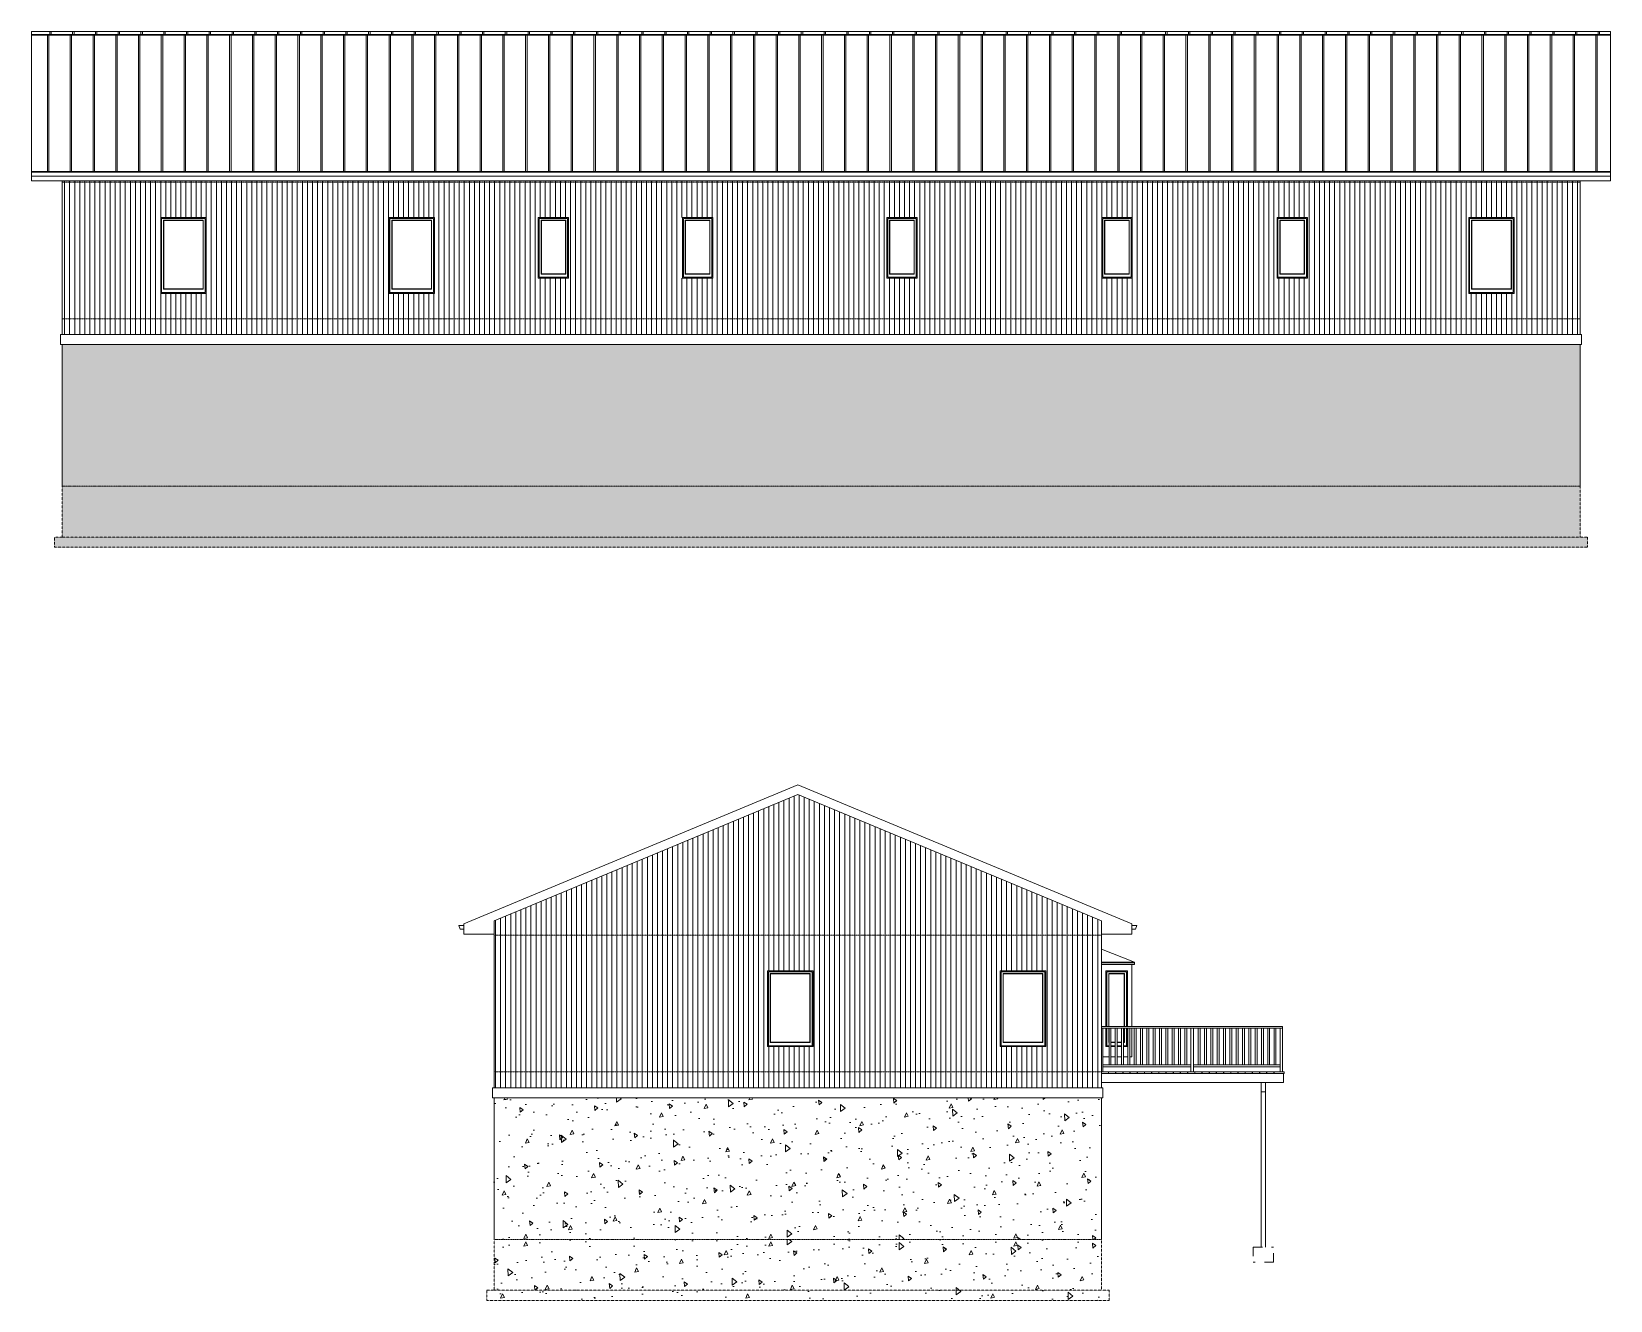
# Model space of a CAD drawing. Header units: inches. Extents: x 99 to 15695, y -7208 to 2559.
# Drawn here: x 11809 to 13057, y -5555 to -4551 of the extents above; entities that cross this region are included whole.
import ezdxf

# ---------------------------------------------------------------- set-up
doc = ezdxf.new("R2010")
doc.units = ezdxf.units.IN
doc.header["$LTSCALE"] = 96
doc.header["$MEASUREMENT"] = 0
doc.linetypes.add('Dash', pattern=[0.225, 0.15, -0.075])
doc.linetypes.add('Dot', pattern=[0.15, 0.075, -0.075])
doc.layers.add('Common', color=4, linetype='Continuous', lineweight=5)
doc.layers.add('Section', color=6, linetype='Continuous', lineweight=20)
doc.layers.add('Hatch', color=7, linetype='Continuous', lineweight=0, true_color=0x919191)
pattern_1 = [(95, (0, 0), (27.5776, 23.140354), [3.75, -41.25]), (40, (0, 0), (-31.49961, 21.68841), [3, -33]), (145.45144, (2.298, 1.93), (-3.92201, 44.82876), [3.18701, -35.05711]), (91.1842, (-7.07, 7.07), (43.58467, 31.88069), [5.625, -61.875]), (141.63564, (-3.44, 9.73), (-1.395, 67.48558), [4.78052, -52.58569]), (36.18416, (-7.07, 7.07), (-1.395, 67.48558), [4.5, -49.5]), (66, (-1.768, 8.84), (35.33858, 6.869124), [3.75, -41.25]), (11, (-1.768, 8.84), (-17.03543, 34.24042), [3, -33]), (116.45144, (1.177, 9.41), (18.30315, 41.109545), [3.18701, -35.05711]), (82.5, (0, 0), (-11.339659, 12.199491), [0, -32.6, 0, -33.5, 0, -33.125]), (52.5, (0, 0), (-4.643647, 23.245472), [0, -19.1, 0, -31.85, 0, -12.625]), (12.5, (-7.884, -7.884), (19.670908, 18.076038), [0, -12.5, 0, -39, 0, -51.75]), (2.5, (-11.42, -11.42), (17.0795, 24.15799), [0, -16.25, 0, -25.9, 0, -36.75])]

# ---------------------------------------------------------------- blocks, each defined once
blk = doc.blocks.new('*U278')
at = {"layer": 'Hatch', "linetype": 'Continuous', "lineweight": 0, "transparency": 33554687}
for p, q in [((-1.5, 52.4), (-1.5, -55.3)), ((-0.4, 52.4), (-0.4, -55.3)), ((0.4, 55.3), (0.4, 52.9)), ((1.5, 55.3), (1.5, 52.9))]:
    blk.add_line(p, q, dxfattribs=at)
blk = doc.blocks.new('*U279')
at = {"layer": 'Common', "color": 0, "linetype": 'ByBlock', "lineweight": -2, "transparency": 16777216}
for p in [(-1224, 0), (-1206, 0), (-1188, 0), (-1170, 0), (-1152, 0), (-1134, 0), (-1116, 0), (-1098, 0), (-1080, 0), (-1062, 0), (-1044, 0), (-1026, 0), (-1008, 0), (-990, 0), (-972, 0), (-954, 0), (-936, 0), (-918, 0), (-900, 0), (-882, 0), (-864, 0), (-846, 0), (-828, 0), (-810, 0), (-792, 0), (-774, 0), (-756, 0), (-738, 0), (-720, 0), (-702, 0), (-684, 0), (-666, 0), (-648, 0), (-630, 0), (-612, 0), (-594, 0), (-576, 0), (-558, 0), (-540, 0), (-522, 0), (-504, 0), (-486, 0), (-468, 0), (-450, 0), (-432, 0), (-414, 0), (-396, 0), (-378, 0), (-360, 0), (-342, 0), (-324, 0), (-306, 0), (-288, 0), (-270, 0), (-252, 0), (-234, 0), (-216, 0), (-198, 0), (-180, 0), (-162, 0), (-144, 0), (-126, 0), (-108, 0), (-90, 0), (-72, 0), (-54, 0), (-36, 0), (-18, 0), (0, 0)]:
    blk.add_blockref('*U278', p, dxfattribs=at)
blk = doc.blocks.new('*U286')
at = {"layer": 'Common'}
for p, q in [((-2.75, 0.5625), (2.75, 0.5625)), ((-2.75, 0.5625), (-2.75, -0.5625)), ((2.75, -0.5625), (2.75, 0.5625))]:
    blk.add_line(p, q, dxfattribs=at)
blk = doc.blocks.new('*U287')
at = {"layer": 'Common', "color": 0, "linetype": 'ByBlock', "lineweight": -2, "transparency": 16777216}
for p in [(-130.8125, 0), (-125.125, 0), (-119.4375, 0), (-113.75, 0), (-108.0625, 0), (-102.375, 0), (-96.6875, 0), (-91, 0), (-85.3125, 0), (-79.625, 0), (-73.9375, 0), (-68.25, 0), (-62.5625, 0), (-56.875, 0), (-51.1875, 0), (-45.5, 0), (-39.8125, 0), (-34.125, 0), (-28.4375, 0), (-22.75, 0), (-17.0625, 0), (-11.375, 0), (-5.6875, 0), (0, 0)]:
    blk.add_blockref('*U286', p, dxfattribs=at)
blk = doc.blocks.new('*U282')
at = {"layer": 'Common'}
for p, q in [((-0.75, 14.5), (-0.75, -14.5)), ((0.75, -14.5), (0.75, 14.5))]:
    blk.add_line(p, q, dxfattribs=at)
blk = doc.blocks.new('*U283')
at = {"layer": 'Common', "color": 0, "linetype": 'ByBlock', "lineweight": -2, "transparency": 16777216}
for p in [(0, 0), (5, 0), (10, 0), (15, 0), (20, 0), (25, 0), (30, 0), (35, 0), (40, 0), (45, 0), (50, 0), (55, 0), (60, 0)]:
    blk.add_blockref('*U282', p, dxfattribs=at)
blk = doc.blocks.new('*U284')
at = {"layer": 'Common'}
for p, q in [((-0.75, 14.5), (-0.75, -14.5)), ((0.75, -14.5), (0.75, 14.5))]:
    blk.add_line(p, q, dxfattribs=at)
blk = doc.blocks.new('*U285')
at = {"layer": 'Common', "color": 0, "linetype": 'ByBlock', "lineweight": -2, "transparency": 16777216}
for p in [(0, 0), (5, 0), (10, 0), (15, 0), (20, 0), (25, 0), (30, 0), (35, 0), (40, 0), (45, 0), (50, 0), (55, 0), (60, 0)]:
    blk.add_blockref('*U284', p, dxfattribs=at)

msp = doc.modelspace()

# ---------------------------------------------------------------- hatches: boundary and pattern name
at = {"layer": 'Hatch'}
h = msp.add_hatch(dxfattribs=at)
h.set_pattern_fill('AR-CONC', color=256, scale=5, angle=45)
h.set_pattern_definition([(95, (-1688.847, -183.663), (27.5776, 23.140354), [3.75, -41.25]), (40, (-1688.847, -183.663), (-31.49961, 21.68841), [3, -33]), (145.45144, (-1686.55, -181.734), (-3.92201, 44.82876), [3.18701, -35.057106]), (91.1842, (-1695.92, -176.59), (43.58467, 31.88069), [5.625, -61.875]), (141.63564, (-1692.286, -173.935), (-1.395, 67.48558), [4.78052, -52.58569]), (36.18416, (-1695.92, -176.59), (-1.395, 67.48558), [4.5, -49.5]), (66, (-1690.615, -174.824), (35.33858, 6.869124), [3.75, -41.25]), (11, (-1690.615, -174.824), (-17.03543, 34.24042), [3, -33]), (116.45144, (-1687.67, -174.25), (18.30315, 41.109545), [3.18701, -35.057106]), (82.5, (-1688.847, -183.663), (-11.339659, 12.199491), [0, -32.6, 0, -33.5, 0, -33.125]), (52.5, (-1688.847, -183.663), (-4.643647, 23.245472), [0, -19.1, 0, -31.85, 0, -12.625]), (12.5, (-1696.731, -191.547), (19.670908, 18.076038), [0, -12.5, 0, -39, 0, -51.75]), (2.5, (-1700.267, -195.083), (17.0795, 24.15799), [0, -16.25, 0, -25.9, 0, -36.75])])
h.paths.add_polyline_path([(13033.3, -4798.8), (11833.3, -4798.8), (11833.3, -4910.8), (13033.3, -4910.8)])
h = msp.add_hatch(dxfattribs=at)
h.set_pattern_fill('AR-CONC', color=256, scale=5, angle=45)
h.set_pattern_definition(pattern_1)
h.paths.add_polyline_path([(13033.3, -4950.9), (13033.3, -4910.8), (11833.3, -4910.8), (11833.3, -4950.9)])
h.paths.add_polyline_path([(11833.3, -4950.9), (11827.3, -4950.9), (11827.3, -4958.9), (13039.3, -4958.9), (13039.3, -4950.9), (13033.3, -4950.9)])
h = msp.add_hatch(dxfattribs=at)
h.set_pattern_fill('AR-CONC', color=256, scale=5, angle=45)
h.set_pattern_definition(pattern_1)
h.paths.add_polyline_path([(12655, -5394.3), (12175, -5394.3), (12175, -5506.3), (12655, -5506.3)])
h = msp.add_hatch(dxfattribs=at)
h.set_pattern_fill('AR-CONC', color=256, scale=5, angle=45)
h.set_pattern_definition([(95, (-2e-12, -6.18), (27.5776, 23.140354), [3.75, -41.25]), (40, (-2e-12, -6.18), (-31.49961, 21.68841), [3, -33]), (145.45144, (2.298, -4.25), (-3.92201, 44.82876), [3.18701, -35.05711]), (91.1842, (-7.07, 0.89), (43.58467, 31.88069), [5.625, -61.875]), (141.63564, (-3.44, 3.55), (-1.395, 67.48558), [4.78052, -52.58569]), (36.18416, (-7.07, 0.89), (-1.395, 67.48558), [4.5, -49.5]), (66, (-1.768, 2.66), (35.33858, 6.869124), [3.75, -41.25]), (11, (-1.768, 2.66), (-17.03543, 34.24042), [3, -33]), (116.45144, (1.177, 3.232), (18.30315, 41.109545), [3.18701, -35.05711]), (82.5, (-2e-12, -6.18), (-11.339659, 12.199491), [0, -32.6, 0, -33.5, 0, -33.125]), (52.5, (-2e-12, -6.18), (-4.643647, 23.245472), [0, -19.1, 0, -31.85, 0, -12.625]), (12.5, (-7.884, -14.064), (19.670908, 18.076038), [0, -12.5, 0, -39, 0, -51.75]), (2.5, (-11.42, -17.6), (17.0795, 24.15799), [0, -16.25, 0, -25.9, 0, -36.75])])
h.paths.add_polyline_path([(12655, -5546.5), (12655, -5506.3), (12175, -5506.3), (12175, -5546.5)])
h.paths.add_polyline_path([(12175, -5546.5), (12169, -5546.5), (12169, -5554.5), (12661, -5554.5), (12661, -5546.5), (12655, -5546.5)])

# ---------------------------------------------------------------- linework, layer by layer
at = {"layer": 'Common', "linetype": 'Continuous', "transparency": 33554687}
for p, q in [((13057.3, -4553.6), (11809.3, -4553.6)), ((13057.3, -4554.1), (11809.3, -4554.1)), ((11809.2, -4661.8), (13057.3, -4661.8)), ((13057.3, -4661.9), (11809.3, -4661.9)), ((11911.3, -4698.3), (11911.3, -4758.3)), ((11911.3, -4698.3), (11911.3, -4758.3)), ((11947.3, -4698.3), (11911.3, -4698.3)), ((11947.3, -4698.3), (11911.3, -4698.3)), ((11912, -4757.5), (11912, -4699)), ((11946.5, -4699), (11912, -4699)), ((11913.5, -4700.5), (11913.7, -4700.7)), ((11913.5, -4700.5), (11945, -4700.5)), ((11913.5, -4755), (11913.5, -4700.5)), ((11913.7, -4700.7), (11944.8, -4700.7)), ((11913.7, -4754.8), (11913.7, -4700.7)), ((11944.8, -4700.7), (11945, -4700.5)), ((11944.8, -4700.7), (11944.8, -4754.8)), ((11945, -4755), (11945, -4700.5)), ((11946.5, -4757.5), (11946.5, -4699)), ((11947.3, -4698.3), (11947.3, -4758.3)), ((11947.3, -4698.3), (11947.3, -4758.3)), ((12091.8, -4698.3), (12127.8, -4698.3)), ((12091.8, -4758.3), (12091.8, -4698.3)), ((12091.8, -4758.3), (12091.8, -4698.3)), ((12127.8, -4698.3), (12091.8, -4698.3)), ((12092.5, -4757.5), (12092.5, -4699)), ((12127, -4699), (12092.5, -4699)), ((12094, -4700.5), (12094, -4755)), ((12094, -4700.5), (12094.2, -4700.7)), ((12094, -4700.5), (12125.5, -4700.5)), ((12094.2, -4700.7), (12125.3, -4700.7)), ((12094.2, -4754.8), (12094.2, -4700.7)), ((12125.5, -4700.5), (12125.3, -4700.7)), ((12125.3, -4700.7), (12125.3, -4754.8)), ((12125.5, -4700.5), (12125.5, -4755)), ((12127, -4699), (12127, -4757.5)), ((12127.8, -4698.3), (12127.8, -4758.3)), ((12127.8, -4698.3), (12127.8, -4758.3)), ((12209.8, -4746.3), (12209.8, -4698.3)), ((12209.8, -4698.3), (12209.8, -4746.3)), ((12233.8, -4698.3), (12209.8, -4698.3)), ((12209.8, -4698.3), (12233.8, -4698.3)), ((12210.5, -4745.5), (12210.5, -4699)), ((12233, -4699), (12210.5, -4699)), ((12212, -4743), (12212, -4700.5)), ((12212, -4700.5), (12231.5, -4700.5)), ((12212.2, -4700.7), (12212, -4700.5)), ((12212.2, -4742.8), (12212.2, -4700.7)), ((12212.2, -4700.7), (12231.3, -4700.7)), ((12231.5, -4700.5), (12231.3, -4700.7)), ((12231.3, -4700.7), (12231.3, -4742.8)), ((12231.5, -4700.5), (12231.5, -4743)), ((12233, -4745.5), (12233, -4699)), ((12233.8, -4746.3), (12233.8, -4698.3)), ((12233.8, -4698.3), (12233.8, -4746.3)), ((12323.8, -4746.3), (12323.8, -4698.3)), ((12323.8, -4698.3), (12323.8, -4746.3)), ((12347.8, -4698.3), (12323.8, -4698.3)), ((12323.8, -4698.3), (12347.8, -4698.3)), ((12324.5, -4745.5), (12324.5, -4699)), ((12347, -4699), (12324.5, -4699)), ((12326, -4743), (12326, -4700.5)), ((12326, -4700.5), (12345.5, -4700.5)), ((12326.2, -4700.7), (12326, -4700.5)), ((12326.2, -4742.8), (12326.2, -4700.7)), ((12326.2, -4700.7), (12345.3, -4700.7)), ((12345.5, -4700.5), (12345.3, -4700.7)), ((12345.3, -4700.7), (12345.3, -4742.8)), ((12345.5, -4700.5), (12345.5, -4743)), ((12347, -4745.5), (12347, -4699)), ((12347.8, -4746.3), (12347.8, -4698.3)), ((12347.8, -4698.3), (12347.8, -4746.3)), ((12485.3, -4746.3), (12485.3, -4698.3)), ((12485.3, -4698.3), (12485.3, -4746.3)), ((12509.3, -4698.3), (12485.3, -4698.3)), ((12485.3, -4698.3), (12509.3, -4698.3)), ((12486, -4745.5), (12486, -4699)), ((12508.5, -4699), (12486, -4699)), ((12487.5, -4743), (12487.5, -4700.5)), ((12487.5, -4700.5), (12507, -4700.5)), ((12487.7, -4700.7), (12487.5, -4700.5)), ((12487.7, -4742.8), (12487.7, -4700.7)), ((12487.7, -4700.7), (12506.8, -4700.7)), ((12507, -4700.5), (12506.8, -4700.7)), ((12506.8, -4700.7), (12506.8, -4742.8)), ((12507, -4700.5), (12507, -4743)), ((12508.5, -4745.5), (12508.5, -4699)), ((12509.3, -4746.3), (12509.3, -4698.3)), ((12509.3, -4698.3), (12509.3, -4746.3)), ((12655.3, -4746.3), (12655.3, -4698.3)), ((12655.3, -4698.3), (12655.3, -4746.3)), ((12679.3, -4698.3), (12655.3, -4698.3)), ((12655.3, -4698.3), (12679.3, -4698.3)), ((12656, -4745.5), (12656, -4699)), ((12678.5, -4699), (12656, -4699)), ((12657.5, -4743), (12657.5, -4700.5)), ((12657.5, -4700.5), (12677, -4700.5)), ((12657.7, -4700.7), (12657.5, -4700.5)), ((12657.7, -4742.8), (12657.7, -4700.7)), ((12657.7, -4700.7), (12676.8, -4700.7)), ((12677, -4700.5), (12676.8, -4700.7)), ((12676.8, -4700.7), (12676.8, -4742.8)), ((12677, -4700.5), (12677, -4743)), ((12678.5, -4745.5), (12678.5, -4699)), ((12679.3, -4746.3), (12679.3, -4698.3)), ((12679.3, -4698.3), (12679.3, -4746.3)), ((12793.8, -4746.3), (12793.8, -4698.3)), ((12793.8, -4698.3), (12793.8, -4746.3)), ((12817.8, -4698.3), (12793.8, -4698.3)), ((12793.8, -4698.3), (12817.8, -4698.3)), ((12794.5, -4745.5), (12794.5, -4699)), ((12817, -4699), (12794.5, -4699)), ((12796, -4743), (12796, -4700.5)), ((12796, -4700.5), (12815.5, -4700.5)), ((12796.2, -4700.7), (12796, -4700.5)), ((12796.2, -4742.8), (12796.2, -4700.7)), ((12796.2, -4700.7), (12815.3, -4700.7)), ((12815.5, -4700.5), (12815.3, -4700.7)), ((12815.3, -4700.7), (12815.3, -4742.8)), ((12815.5, -4700.5), (12815.5, -4743)), ((12817, -4745.5), (12817, -4699)), ((12817.8, -4746.3), (12817.8, -4698.3)), ((12817.8, -4698.3), (12817.8, -4746.3)), ((12945.3, -4698.3), (12945.3, -4758.3)), ((12945.3, -4698.3), (12945.3, -4758.3)), ((12945.3, -4698.3), (12981.3, -4698.3)), ((12981.3, -4698.3), (12945.3, -4698.3)), ((12980.5, -4699), (12946, -4699)), ((12946, -4757.5), (12946, -4699)), ((12947.5, -4700.5), (12947.5, -4755)), ((12947.5, -4700.5), (12979, -4700.5)), ((12947.7, -4700.7), (12947.5, -4700.5)), ((12947.7, -4754.8), (12947.7, -4700.7)), ((12947.7, -4700.7), (12978.8, -4700.7)), ((12979, -4700.5), (12978.8, -4700.7)), ((12978.8, -4700.7), (12978.8, -4754.8)), ((12979, -4700.5), (12979, -4755)), ((12980.5, -4757.5), (12980.5, -4699)), ((12981.3, -4758.3), (12981.3, -4698.3)), ((12981.3, -4758.3), (12981.3, -4698.3)), ((11913.5, -4755), (11913.7, -4754.8)), ((11913.5, -4755), (11945, -4755)), ((11944.8, -4754.8), (11913.7, -4754.8)), ((11944.8, -4754.8), (11945, -4755)), ((12094.2, -4754.8), (12094, -4755)), ((12094, -4755), (12125.5, -4755)), ((12125.3, -4754.8), (12094.2, -4754.8)), ((12125.5, -4755), (12125.3, -4754.8)), ((12209.8, -4746.3), (12233.8, -4746.3)), ((12209.8, -4746.3), (12233.8, -4746.3)), ((12210.5, -4745.5), (12233, -4745.5)), ((12212.2, -4742.8), (12212, -4743)), ((12231.5, -4743), (12212, -4743)), ((12231.3, -4742.8), (12212.2, -4742.8)), ((12231.3, -4742.8), (12231.5, -4743)), ((12323.8, -4746.3), (12347.8, -4746.3)), ((12323.8, -4746.3), (12347.8, -4746.3)), ((12324.5, -4745.5), (12347, -4745.5)), ((12326.2, -4742.8), (12326, -4743)), ((12345.5, -4743), (12326, -4743)), ((12345.3, -4742.8), (12326.2, -4742.8)), ((12345.3, -4742.8), (12345.5, -4743)), ((12485.3, -4746.3), (12509.3, -4746.3)), ((12485.3, -4746.3), (12509.3, -4746.3)), ((12486, -4745.5), (12508.5, -4745.5)), ((12487.7, -4742.8), (12487.5, -4743)), ((12507, -4743), (12487.5, -4743)), ((12506.8, -4742.8), (12487.7, -4742.8)), ((12506.8, -4742.8), (12507, -4743)), ((12655.3, -4746.3), (12679.3, -4746.3)), ((12655.3, -4746.3), (12679.3, -4746.3)), ((12656, -4745.5), (12678.5, -4745.5)), ((12657.7, -4742.8), (12657.5, -4743)), ((12677, -4743), (12657.5, -4743)), ((12676.8, -4742.8), (12657.7, -4742.8)), ((12676.8, -4742.8), (12677, -4743)), ((12793.8, -4746.3), (12817.8, -4746.3)), ((12793.8, -4746.3), (12817.8, -4746.3)), ((12794.5, -4745.5), (12817, -4745.5)), ((12796.2, -4742.8), (12796, -4743)), ((12815.5, -4743), (12796, -4743)), ((12815.3, -4742.8), (12796.2, -4742.8)), ((12815.3, -4742.8), (12815.5, -4743)), ((12947.7, -4754.8), (12947.5, -4755)), ((12947.5, -4755), (12979, -4755)), ((12978.8, -4754.8), (12947.7, -4754.8)), ((12978.8, -4754.8), (12979, -4755)), ((11911.3, -4758.3), (11947.3, -4758.3)), ((11911.3, -4758.3), (11947.3, -4758.3)), ((11946.5, -4757.5), (11912, -4757.5)), ((12127.8, -4758.3), (12091.8, -4758.3)), ((12091.8, -4758.3), (12127.8, -4758.3)), ((12092.5, -4757.5), (12127, -4757.5)), ((12981.3, -4758.3), (12945.3, -4758.3)), ((12945.3, -4758.3), (12981.3, -4758.3)), ((12980.5, -4757.5), (12946, -4757.5))]:
    msp.add_line(p, q, dxfattribs=at)
at = {"layer": 'Common'}
for p, q in [((13057.3, -4662.5), (11809.3, -4662.5)), ((11809.3, -4665.5), (13057.3, -4665.5)), ((11833.3, -4669.2), (13033.3, -4669.2)), ((12681.1, -5287), (12655, -5276.8)), ((12681.1, -5287), (12655, -5287)), ((12681, -5287.5), (12655, -5287.5)), ((12681, -5287.6), (12655, -5287.6)), ((12655, -5288.8), (12679, -5288.8)), ((12679, -5288.8), (12681, -5288.8)), ((12679, -5288.8), (12679, -5337.8)), ((12681, -5287.5), (12681.1, -5287)), ((12681, -5287.6), (12681, -5287.5)), ((12681, -5287.5), (12681, -5287.5)), ((12681, -5288.1), (12681, -5287.6)), ((12681, -5288.1), (12681, -5288.8)), ((12391, -5293.8), (12427, -5293.8)), ((12391, -5353.8), (12391, -5293.8)), ((12391, -5293.8), (12391, -5353.8)), ((12391, -5293.8), (12427, -5293.8)), ((12426.2, -5294.6), (12391.7, -5294.6)), ((12391.7, -5353.1), (12391.7, -5294.6)), ((12393.2, -5296.1), (12393.2, -5350.6)), ((12393.2, -5296.1), (12393.4, -5296.3)), ((12393.2, -5296.1), (12424.7, -5296.1)), ((12393.4, -5350.4), (12393.4, -5296.3)), ((12393.4, -5296.3), (12424.5, -5296.3)), ((12424.7, -5296.1), (12424.5, -5296.3)), ((12424.5, -5296.3), (12424.5, -5350.4)), ((12424.7, -5350.6), (12424.7, -5296.1)), ((12426.2, -5353.1), (12426.2, -5294.6)), ((12427, -5293.8), (12427, -5353.8)), ((12427, -5353.8), (12427, -5293.8)), ((12575, -5353.8), (12575, -5293.8)), ((12575, -5293.8), (12611, -5293.8)), ((12611, -5293.8), (12575, -5293.8)), ((12575, -5293.8), (12575, -5353.8)), ((12575.7, -5353.1), (12575.7, -5294.6)), ((12610.2, -5294.6), (12575.7, -5294.6)), ((12608.7, -5296.1), (12577.2, -5296.1)), ((12577.2, -5350.6), (12577.2, -5296.1)), ((12577.2, -5296.1), (12577.4, -5296.3)), ((12577.4, -5350.4), (12577.4, -5296.3)), ((12577.4, -5296.3), (12608.5, -5296.3)), ((12608.7, -5296.1), (12608.5, -5296.3)), ((12608.5, -5296.3), (12608.5, -5350.4)), ((12608.7, -5296.1), (12608.7, -5350.6)), ((12610.2, -5353.1), (12610.2, -5294.6)), ((12611, -5353.8), (12611, -5293.8)), ((12611, -5293.8), (12611, -5353.8)), ((12658.5, -5337.8), (12658.5, -5293.8)), ((12658.5, -5293.8), (12658.5, -5337.8)), ((12675.5, -5293.8), (12658.5, -5293.8)), ((12658.5, -5293.8), (12675.5, -5293.8)), ((12659.2, -5337.8), (12659.2, -5294.6)), ((12659.2, -5294.6), (12674.7, -5294.6)), ((12660.7, -5296.1), (12673.2, -5296.1)), ((12660.7, -5296.1), (12660.9, -5296.3)), ((12660.7, -5296.1), (12660.7, -5337.8)), ((12673, -5296.3), (12660.9, -5296.3)), ((12660.9, -5296.3), (12660.9, -5337.8)), ((12673.2, -5296.1), (12673, -5296.3)), ((12673, -5337.8), (12673, -5296.3)), ((12673.2, -5337.8), (12673.2, -5296.1)), ((12674.7, -5337.8), (12674.7, -5294.6)), ((12675.5, -5337.8), (12675.5, -5293.8)), ((12675.5, -5293.8), (12675.5, -5337.8)), ((12655, -5337.8), (12798.2, -5337.8)), ((12798.2, -5339.3), (12655, -5339.3)), ((12656, -5373.8), (12656, -5339.3)), ((12658.5, -5353.8), (12658.5, -5339.3)), ((12658.5, -5339.3), (12658.5, -5353.8)), ((12659.2, -5353.1), (12659.2, -5339.3)), ((12660.7, -5339.3), (12660.7, -5350.6)), ((12660.9, -5339.3), (12660.9, -5350.4)), ((12673, -5350.4), (12673, -5339.3)), ((12673.2, -5350.6), (12673.2, -5339.3)), ((12674.7, -5353.1), (12674.7, -5339.3)), ((12675.5, -5353.8), (12675.5, -5339.3)), ((12675.5, -5339.3), (12675.5, -5353.8)), ((12679, -5339.3), (12679, -5361.8)), ((12725.7, -5339.3), (12725.7, -5373.8)), ((12727.7, -5373.8), (12727.7, -5339.3)), ((12796.2, -5339.3), (12796.2, -5373.8)), ((12798.2, -5373.8), (12798.2, -5337.8)), ((12427, -5353.8), (12391, -5353.8)), ((12391, -5353.8), (12427, -5353.8)), ((12391.7, -5353.1), (12426.2, -5353.1)), ((12393.4, -5350.4), (12393.2, -5350.6)), ((12393.2, -5350.6), (12424.7, -5350.6)), ((12424.5, -5350.4), (12393.4, -5350.4)), ((12424.7, -5350.6), (12424.5, -5350.4)), ((12575, -5353.8), (12611, -5353.8)), ((12575, -5353.8), (12611, -5353.8)), ((12575.7, -5353.1), (12610.2, -5353.1)), ((12577.4, -5350.4), (12577.2, -5350.6)), ((12577.2, -5350.6), (12608.7, -5350.6)), ((12608.5, -5350.4), (12577.4, -5350.4)), ((12608.5, -5350.4), (12608.7, -5350.6)), ((12661, -5353.8), (12658.5, -5353.8)), ((12661, -5353.8), (12658.5, -5353.8)), ((12661, -5353.1), (12659.2, -5353.1)), ((12660.9, -5350.4), (12660.7, -5350.6)), ((12661, -5350.6), (12660.7, -5350.6)), ((12660.9, -5350.4), (12661, -5350.4)), ((12662.5, -5350.4), (12666, -5350.4)), ((12666, -5350.6), (12662.5, -5350.6)), ((12666, -5353.1), (12662.5, -5353.1)), ((12666, -5353.8), (12662.5, -5353.8)), ((12666, -5353.8), (12662.5, -5353.8)), ((12667.5, -5350.4), (12671, -5350.4)), ((12671, -5350.6), (12667.5, -5350.6)), ((12671, -5353.1), (12667.5, -5353.1)), ((12671, -5353.8), (12667.5, -5353.8)), ((12671, -5353.8), (12667.5, -5353.8)), ((12672.5, -5350.4), (12673, -5350.4)), ((12673.2, -5350.6), (12672.5, -5350.6)), ((12674.7, -5353.1), (12672.5, -5353.1)), ((12675.5, -5353.8), (12672.5, -5353.8)), ((12675.5, -5353.8), (12672.5, -5353.8)), ((12673, -5350.4), (12673.2, -5350.6)), ((12656, -5361.8), (12661, -5361.8)), ((12662.5, -5361.8), (12666, -5361.8)), ((12667.5, -5361.8), (12671, -5361.8)), ((12672.5, -5361.8), (12676, -5361.8)), ((12677.5, -5361.8), (12679, -5361.8)), ((12799.5, -5375), (12655, -5375)), ((12725.7, -5368.3), (12656, -5368.3)), ((12725.7, -5369.8), (12656, -5369.8)), ((12796.2, -5368.3), (12727.7, -5368.3)), ((12796.2, -5369.8), (12727.7, -5369.8)), ((12799.5, -5373.8), (12791.5, -5373.8)), ((12791.5, -5373.8), (12791.5, -5375)), ((12799, -5382.2), (12799, -5375)), ((12799.5, -5375), (12799.5, -5373.8)), ((12655, -5382.2), (12799, -5382.2)), ((12781.2, -5512.3), (12781.2, -5382.2)), ((12781.2, -5389.5), (12784.7, -5389.5)), ((12784.7, -5382.2), (12784.7, -5512.3))]:
    msp.add_line(p, q, dxfattribs=at)
at = {"layer": 'Common', "linetype": 'Dot', "transparency": 33554687}
for p, q in [((12775, -5512.3), (12775, -5524.3)), ((12775, -5512.3), (12791, -5512.3)), ((12791, -5524.3), (12791, -5512.3)), ((12791, -5524.3), (12775, -5524.3))]:
    msp.add_line(p, q, dxfattribs=at)
at = {"layer": 'Hatch', "linetype": 'Continuous', "lineweight": 0, "transparency": 33554687}
for p, q in [((11835.3, -4669.2), (11835.3, -4790.8)), ((11839.3, -4669.2), (11839.3, -4790.8)), ((11843.3, -4669.2), (11843.3, -4790.8)), ((11847.3, -4669.2), (11847.3, -4790.8)), ((11851.3, -4669.2), (11851.3, -4790.8)), ((11855.3, -4669.2), (11855.3, -4790.8)), ((11859.3, -4669.2), (11859.3, -4790.8)), ((11863.3, -4669.2), (11863.3, -4790.8)), ((11867.3, -4669.2), (11867.3, -4790.8)), ((11871.3, -4669.2), (11871.3, -4790.8)), ((11875.3, -4669.2), (11875.3, -4790.8)), ((11879.3, -4669.2), (11879.3, -4790.8)), ((11883.3, -4669.2), (11883.3, -4790.8)), ((11887.3, -4669.2), (11887.3, -4790.8)), ((11891.3, -4669.2), (11891.3, -4790.8)), ((11895.3, -4669.2), (11895.3, -4790.8)), ((11899.3, -4669.2), (11899.3, -4790.8)), ((11903.3, -4669.2), (11903.3, -4790.8)), ((11907.3, -4669.2), (11907.3, -4790.8)), ((11911.3, -4669.2), (11911.3, -4790.8)), ((11915.3, -4669.2), (11915.3, -4698.3)), ((11919.3, -4669.2), (11919.3, -4698.3)), ((11923.3, -4669.2), (11923.3, -4698.3)), ((11927.3, -4669.2), (11927.3, -4698.3)), ((11931.3, -4669.2), (11931.3, -4698.3)), ((11935.3, -4669.2), (11935.3, -4698.3)), ((11939.3, -4669.2), (11939.3, -4698.3)), ((11943.3, -4669.2), (11943.3, -4698.3)), ((11947.3, -4669.2), (11947.3, -4790.8)), ((11951.3, -4669.2), (11951.3, -4790.8)), ((11955.3, -4669.2), (11955.3, -4790.8)), ((11959.3, -4669.2), (11959.3, -4790.8)), ((11963.3, -4669.2), (11963.3, -4790.8)), ((11967.3, -4669.2), (11967.3, -4790.8)), ((11971.3, -4669.2), (11971.3, -4790.8)), ((11975.3, -4669.2), (11975.3, -4790.8)), ((11979.3, -4669.2), (11979.3, -4790.8)), ((11983.3, -4669.2), (11983.3, -4790.8)), ((11987.3, -4669.2), (11987.3, -4790.8)), ((11991.3, -4669.2), (11991.3, -4790.8)), ((11995.3, -4669.2), (11995.3, -4790.8)), ((11999.3, -4669.2), (11999.3, -4790.8)), ((12003.3, -4669.2), (12003.3, -4790.8)), ((12007.3, -4669.2), (12007.3, -4790.8)), ((12011.3, -4669.2), (12011.3, -4790.8)), ((12015.3, -4669.2), (12015.3, -4790.8)), ((12019.3, -4669.2), (12019.3, -4790.8)), ((12023.3, -4669.2), (12023.3, -4790.8)), ((12027.3, -4669.2), (12027.3, -4790.8)), ((12031.3, -4669.2), (12031.3, -4790.8)), ((12035.3, -4669.2), (12035.3, -4790.8)), ((12039.3, -4669.2), (12039.3, -4790.8)), ((12043.3, -4669.2), (12043.3, -4790.8)), ((12047.3, -4669.2), (12047.3, -4790.8)), ((12051.3, -4669.2), (12051.3, -4790.8)), ((12055.3, -4669.2), (12055.3, -4790.8)), ((12059.3, -4669.2), (12059.3, -4790.8)), ((12063.3, -4669.2), (12063.3, -4790.8)), ((12067.3, -4669.2), (12067.3, -4790.8)), ((12071.3, -4669.2), (12071.3, -4790.8)), ((12075.3, -4669.2), (12075.3, -4790.8)), ((12079.3, -4669.2), (12079.3, -4790.8)), ((12083.3, -4669.2), (12083.3, -4790.8)), ((12087.3, -4669.2), (12087.3, -4790.8)), ((12091.3, -4669.2), (12091.3, -4790.8)), ((12095.3, -4669.2), (12095.3, -4698.3)), ((12099.3, -4669.2), (12099.3, -4698.3)), ((12103.3, -4669.2), (12103.3, -4698.3)), ((12107.3, -4669.2), (12107.3, -4698.3)), ((12111.3, -4669.2), (12111.3, -4698.3)), ((12115.3, -4669.2), (12115.3, -4698.3)), ((12119.3, -4669.2), (12119.3, -4698.3)), ((12123.3, -4669.2), (12123.3, -4698.3)), ((12127.3, -4669.2), (12127.3, -4698.3)), ((12131.3, -4669.2), (12131.3, -4790.8)), ((12135.3, -4669.2), (12135.3, -4790.8)), ((12139.3, -4669.2), (12139.3, -4790.8)), ((12143.3, -4669.2), (12143.3, -4790.8)), ((12147.3, -4669.2), (12147.3, -4790.8)), ((12151.3, -4669.2), (12151.3, -4790.8)), ((12155.3, -4669.2), (12155.3, -4790.8)), ((12159.3, -4669.2), (12159.3, -4790.8)), ((12163.3, -4669.2), (12163.3, -4790.8)), ((12167.3, -4669.2), (12167.3, -4790.8)), ((12171.3, -4669.2), (12171.3, -4790.8)), ((12175.3, -4669.2), (12175.3, -4790.8)), ((12179.3, -4669.2), (12179.3, -4790.8)), ((12183.3, -4669.2), (12183.3, -4790.8)), ((12187.3, -4669.2), (12187.3, -4790.8)), ((12191.3, -4669.2), (12191.3, -4790.8)), ((12195.3, -4669.2), (12195.3, -4790.8)), ((12199.3, -4669.2), (12199.3, -4790.8)), ((12203.3, -4669.2), (12203.3, -4790.8)), ((12207.3, -4669.2), (12207.3, -4790.8)), ((12211.3, -4669.2), (12211.3, -4698.3)), ((12215.3, -4669.2), (12215.3, -4698.3)), ((12219.3, -4669.2), (12219.3, -4698.3)), ((12223.3, -4669.2), (12223.3, -4698.3)), ((12227.3, -4669.2), (12227.3, -4698.3)), ((12231.3, -4669.2), (12231.3, -4698.3)), ((12235.3, -4669.2), (12235.3, -4790.8)), ((12239.3, -4669.2), (12239.3, -4790.8)), ((12243.3, -4669.2), (12243.3, -4790.8)), ((12247.3, -4669.2), (12247.3, -4790.8)), ((12251.3, -4669.2), (12251.3, -4790.8)), ((12255.3, -4669.2), (12255.3, -4790.8)), ((12259.3, -4669.2), (12259.3, -4790.8)), ((12263.3, -4669.2), (12263.3, -4790.8)), ((12267.3, -4669.2), (12267.3, -4790.8)), ((12271.3, -4669.2), (12271.3, -4790.8)), ((12275.3, -4669.2), (12275.3, -4790.8)), ((12279.3, -4669.2), (12279.3, -4790.8)), ((12283.3, -4669.2), (12283.3, -4790.8)), ((12287.3, -4669.2), (12287.3, -4790.8)), ((12291.3, -4669.2), (12291.3, -4790.8)), ((12295.3, -4669.2), (12295.3, -4790.8)), ((12299.3, -4669.2), (12299.3, -4790.8)), ((12303.3, -4669.2), (12303.3, -4790.8)), ((12307.3, -4669.2), (12307.3, -4790.8)), ((12311.3, -4669.2), (12311.3, -4790.8)), ((12315.3, -4669.2), (12315.3, -4790.8)), ((12319.3, -4669.2), (12319.3, -4790.8)), ((12323.3, -4669.2), (12323.3, -4698.3)), ((12327.3, -4669.2), (12327.3, -4698.3)), ((12331.3, -4669.2), (12331.3, -4698.3)), ((12335.3, -4669.2), (12335.3, -4698.3)), ((12339.3, -4669.2), (12339.3, -4698.3)), ((12343.3, -4669.2), (12343.3, -4698.3)), ((12347.3, -4669.2), (12347.3, -4698.3)), ((12351.3, -4669.2), (12351.3, -4790.8)), ((12355.3, -4669.2), (12355.3, -4790.8)), ((12359.3, -4669.2), (12359.3, -4790.8)), ((12363.3, -4669.2), (12363.3, -4790.8)), ((12367.3, -4669.2), (12367.3, -4790.8)), ((12371.3, -4669.2), (12371.3, -4790.8)), ((12375.3, -4669.2), (12375.3, -4790.8)), ((12379.3, -4669.2), (12379.3, -4790.8)), ((12383.3, -4669.2), (12383.3, -4790.8)), ((12387.3, -4669.2), (12387.3, -4790.8)), ((12391.3, -4669.2), (12391.3, -4790.8)), ((12395.3, -4669.2), (12395.3, -4790.8)), ((12399.3, -4669.2), (12399.3, -4790.8)), ((12403.3, -4669.2), (12403.3, -4790.8)), ((12407.3, -4669.2), (12407.3, -4790.8)), ((12411.3, -4669.2), (12411.3, -4790.8)), ((12415.3, -4669.2), (12415.3, -4790.8)), ((12419.3, -4669.2), (12419.3, -4790.8)), ((12423.3, -4669.2), (12423.3, -4790.8)), ((12427.3, -4669.2), (12427.3, -4790.8)), ((12431.3, -4669.2), (12431.3, -4790.8)), ((12435.3, -4669.2), (12435.3, -4790.8)), ((12439.3, -4669.2), (12439.3, -4790.8)), ((12443.3, -4669.2), (12443.3, -4790.8)), ((12447.3, -4669.2), (12447.3, -4790.8)), ((12451.3, -4669.2), (12451.3, -4790.8)), ((12455.3, -4669.2), (12455.3, -4790.8)), ((12459.3, -4669.2), (12459.3, -4790.8)), ((12463.3, -4669.2), (12463.3, -4790.8)), ((12467.3, -4669.2), (12467.3, -4790.8)), ((12471.3, -4669.2), (12471.3, -4790.8)), ((12475.3, -4669.2), (12475.3, -4790.8)), ((12479.3, -4669.2), (12479.3, -4790.8)), ((12483.3, -4669.2), (12483.3, -4790.8)), ((12487.3, -4669.2), (12487.3, -4698.3)), ((12491.3, -4669.2), (12491.3, -4698.3)), ((12495.3, -4669.2), (12495.3, -4698.3)), ((12499.3, -4669.2), (12499.3, -4698.3)), ((12503.3, -4669.2), (12503.3, -4698.3)), ((12507.3, -4669.2), (12507.3, -4698.3)), ((12511.3, -4669.2), (12511.3, -4790.8)), ((12515.3, -4669.2), (12515.3, -4790.8)), ((12519.3, -4669.2), (12519.3, -4790.8)), ((12523.3, -4669.2), (12523.3, -4790.8)), ((12527.3, -4669.2), (12527.3, -4790.8)), ((12531.3, -4669.2), (12531.3, -4790.8)), ((12535.3, -4669.2), (12535.3, -4790.8)), ((12539.3, -4669.2), (12539.3, -4790.8)), ((12543.3, -4669.2), (12543.3, -4790.8)), ((12547.3, -4669.2), (12547.3, -4790.8)), ((12551.3, -4669.2), (12551.3, -4790.8)), ((12555.3, -4669.2), (12555.3, -4790.8)), ((12559.3, -4669.2), (12559.3, -4790.8)), ((12563.3, -4669.2), (12563.3, -4790.8)), ((12567.3, -4669.2), (12567.3, -4790.8)), ((12571.3, -4669.2), (12571.3, -4790.8)), ((12575.3, -4669.2), (12575.3, -4790.8)), ((12579.3, -4669.2), (12579.3, -4790.8)), ((12583.3, -4669.2), (12583.3, -4790.8)), ((12587.3, -4669.2), (12587.3, -4790.8)), ((12591.3, -4669.2), (12591.3, -4790.8)), ((12595.3, -4669.2), (12595.3, -4790.8)), ((12599.3, -4669.2), (12599.3, -4790.8)), ((12603.3, -4669.2), (12603.3, -4790.8)), ((12607.3, -4669.2), (12607.3, -4790.8)), ((12611.3, -4669.2), (12611.3, -4790.8)), ((12615.3, -4669.2), (12615.3, -4790.8)), ((12619.3, -4669.2), (12619.3, -4790.8)), ((12623.3, -4669.2), (12623.3, -4790.8)), ((12627.3, -4669.2), (12627.3, -4790.8)), ((12631.3, -4669.2), (12631.3, -4790.8)), ((12635.3, -4669.2), (12635.3, -4790.8)), ((12639.3, -4669.2), (12639.3, -4790.8)), ((12643.3, -4669.2), (12643.3, -4790.8)), ((12647.3, -4669.2), (12647.3, -4790.8)), ((12651.3, -4669.2), (12651.3, -4790.8)), ((12655.3, -4669.2), (12655.3, -4698.3)), ((12659.3, -4669.2), (12659.3, -4698.3)), ((12663.3, -4669.2), (12663.3, -4698.3)), ((12667.3, -4669.2), (12667.3, -4698.3)), ((12671.3, -4669.2), (12671.3, -4698.3)), ((12675.3, -4669.2), (12675.3, -4698.3)), ((12679.3, -4669.2), (12679.3, -4698.3)), ((12683.3, -4669.2), (12683.3, -4790.8)), ((12687.3, -4669.2), (12687.3, -4790.8)), ((12691.3, -4669.2), (12691.3, -4790.8)), ((12695.3, -4669.2), (12695.3, -4790.8)), ((12699.3, -4669.2), (12699.3, -4790.8)), ((12703.3, -4669.2), (12703.3, -4790.8)), ((12707.3, -4669.2), (12707.3, -4790.8)), ((12711.3, -4669.2), (12711.3, -4790.8)), ((12715.3, -4669.2), (12715.3, -4790.8)), ((12719.3, -4669.2), (12719.3, -4790.8)), ((12723.3, -4669.2), (12723.3, -4790.8)), ((12727.3, -4669.2), (12727.3, -4790.8)), ((12731.3, -4669.2), (12731.3, -4790.8)), ((12735.3, -4669.2), (12735.3, -4790.8)), ((12739.3, -4669.2), (12739.3, -4790.8)), ((12743.3, -4669.2), (12743.3, -4790.8)), ((12747.3, -4669.2), (12747.3, -4790.8)), ((12751.3, -4669.2), (12751.3, -4790.8)), ((12755.3, -4669.2), (12755.3, -4790.8)), ((12759.3, -4669.2), (12759.3, -4790.8)), ((12763.3, -4669.2), (12763.3, -4790.8)), ((12767.3, -4669.2), (12767.3, -4790.8)), ((12771.3, -4669.2), (12771.3, -4790.8)), ((12775.3, -4669.2), (12775.3, -4790.8)), ((12779.3, -4669.2), (12779.3, -4790.8)), ((12783.3, -4669.2), (12783.3, -4790.8)), ((12787.3, -4669.2), (12787.3, -4790.8)), ((12791.3, -4669.2), (12791.3, -4790.8)), ((12795.3, -4669.2), (12795.3, -4698.3)), ((12799.3, -4669.2), (12799.3, -4698.3)), ((12803.3, -4669.2), (12803.3, -4698.3)), ((12807.3, -4669.2), (12807.3, -4698.3)), ((12811.3, -4669.2), (12811.3, -4698.3)), ((12815.3, -4669.2), (12815.3, -4698.3)), ((12819.3, -4669.2), (12819.3, -4790.8)), ((12823.3, -4669.2), (12823.3, -4790.8)), ((12827.3, -4669.2), (12827.3, -4790.8)), ((12831.3, -4669.2), (12831.3, -4790.8)), ((12835.3, -4669.2), (12835.3, -4790.8)), ((12839.3, -4669.2), (12839.3, -4790.8)), ((12843.3, -4669.2), (12843.3, -4790.8)), ((12847.3, -4669.2), (12847.3, -4790.8)), ((12851.3, -4669.2), (12851.3, -4790.8)), ((12855.3, -4669.2), (12855.3, -4790.8)), ((12859.3, -4669.2), (12859.3, -4790.8)), ((12863.3, -4669.2), (12863.3, -4790.8)), ((12867.3, -4669.2), (12867.3, -4790.8)), ((12871.3, -4669.2), (12871.3, -4790.8)), ((12875.3, -4669.2), (12875.3, -4790.8)), ((12879.3, -4669.2), (12879.3, -4790.8)), ((12883.3, -4669.2), (12883.3, -4790.8)), ((12887.3, -4669.2), (12887.3, -4790.8)), ((12891.3, -4669.2), (12891.3, -4790.8)), ((12895.3, -4669.2), (12895.3, -4790.8)), ((12899.3, -4669.2), (12899.3, -4790.8)), ((12903.3, -4669.2), (12903.3, -4790.8)), ((12907.3, -4669.2), (12907.3, -4790.8)), ((12911.3, -4669.2), (12911.3, -4790.8)), ((12915.3, -4669.2), (12915.3, -4790.8)), ((12919.3, -4669.2), (12919.3, -4790.8)), ((12923.3, -4669.2), (12923.3, -4790.8)), ((12927.3, -4669.2), (12927.3, -4790.8)), ((12931.3, -4669.2), (12931.3, -4790.8)), ((12935.3, -4669.2), (12935.3, -4790.8)), ((12939.3, -4669.2), (12939.3, -4790.8)), ((12943.3, -4669.2), (12943.3, -4790.8)), ((12947.3, -4669.2), (12947.3, -4698.3)), ((12951.3, -4669.2), (12951.3, -4698.3)), ((12955.3, -4669.2), (12955.3, -4698.3)), ((12959.3, -4669.2), (12959.3, -4698.3)), ((12963.3, -4669.2), (12963.3, -4698.3)), ((12967.3, -4669.2), (12967.3, -4698.3)), ((12971.3, -4669.2), (12971.3, -4698.3)), ((12975.3, -4669.2), (12975.3, -4698.3)), ((12979.3, -4669.2), (12979.3, -4698.3)), ((12983.3, -4669.2), (12983.3, -4790.8)), ((12987.3, -4669.2), (12987.3, -4790.8)), ((12991.3, -4669.2), (12991.3, -4790.8)), ((12995.3, -4669.2), (12995.3, -4790.8)), ((12999.3, -4669.2), (12999.3, -4790.8)), ((13003.3, -4669.2), (13003.3, -4790.8)), ((13007.3, -4669.2), (13007.3, -4790.8)), ((13011.3, -4669.2), (13011.3, -4790.8)), ((13015.3, -4669.2), (13015.3, -4790.8)), ((13019.3, -4669.2), (13019.3, -4790.8)), ((13023.3, -4669.2), (13023.3, -4790.8)), ((13027.3, -4669.2), (13027.3, -4790.5)), ((13031.3, -4669.2), (13031.3, -4790.7)), ((12211.3, -4746.3), (12211.3, -4790.8)), ((12215.3, -4746.3), (12215.3, -4790.8)), ((12219.3, -4746.3), (12219.3, -4790.8)), ((12223.3, -4746.3), (12223.3, -4790.8)), ((12227.3, -4746.3), (12227.3, -4790.8)), ((12231.3, -4746.3), (12231.3, -4790.8)), ((12323.3, -4746.3), (12323.3, -4790.8)), ((12327.3, -4746.3), (12327.3, -4790.8)), ((12331.3, -4746.3), (12331.3, -4790.8)), ((12335.3, -4746.3), (12335.3, -4790.8)), ((12339.3, -4746.3), (12339.3, -4790.8)), ((12343.3, -4746.3), (12343.3, -4790.8)), ((12347.3, -4746.3), (12347.3, -4790.8)), ((12487.3, -4746.3), (12487.3, -4790.8)), ((12491.3, -4746.3), (12491.3, -4790.8)), ((12495.3, -4746.3), (12495.3, -4790.8)), ((12499.3, -4746.3), (12499.3, -4790.8)), ((12503.3, -4746.3), (12503.3, -4790.8)), ((12507.3, -4746.3), (12507.3, -4790.8)), ((12655.3, -4746.3), (12655.3, -4790.8)), ((12659.3, -4746.3), (12659.3, -4790.8)), ((12663.3, -4746.3), (12663.3, -4790.8)), ((12667.3, -4746.3), (12667.3, -4790.8)), ((12671.3, -4746.3), (12671.3, -4790.8)), ((12675.3, -4746.3), (12675.3, -4790.8)), ((12679.3, -4746.3), (12679.3, -4790.8)), ((12795.3, -4746.3), (12795.3, -4790.8)), ((12799.3, -4746.3), (12799.3, -4790.8)), ((12803.3, -4746.3), (12803.3, -4790.8)), ((12807.3, -4746.3), (12807.3, -4790.8)), ((12811.3, -4746.3), (12811.3, -4790.8)), ((12815.3, -4746.3), (12815.3, -4790.8)), ((11915.3, -4758.3), (11915.3, -4790.8)), ((11919.3, -4758.3), (11919.3, -4790.8)), ((11923.3, -4758.3), (11923.3, -4790.8)), ((11927.3, -4758.3), (11927.3, -4790.8)), ((11931.3, -4758.3), (11931.3, -4790.8)), ((11935.3, -4758.3), (11935.3, -4790.8)), ((11939.3, -4758.3), (11939.3, -4790.8)), ((11943.3, -4758.3), (11943.3, -4790.8)), ((12095.3, -4758.3), (12095.3, -4790.8)), ((12099.3, -4758.3), (12099.3, -4790.8)), ((12103.3, -4758.3), (12103.3, -4790.8)), ((12107.3, -4758.3), (12107.3, -4790.8)), ((12111.3, -4758.3), (12111.3, -4790.8)), ((12115.3, -4758.3), (12115.3, -4790.8)), ((12119.3, -4758.3), (12119.3, -4790.8)), ((12123.3, -4758.3), (12123.3, -4790.8)), ((12127.3, -4758.3), (12127.3, -4790.8)), ((12947.3, -4758.3), (12947.3, -4790.8)), ((12951.3, -4758.3), (12951.3, -4790.8)), ((12955.3, -4758.3), (12955.3, -4790.8)), ((12959.3, -4758.3), (12959.3, -4790.8)), ((12963.3, -4758.3), (12963.3, -4790.8)), ((12967.3, -4758.3), (12967.3, -4790.8)), ((12971.3, -4758.3), (12971.3, -4790.8)), ((12975.3, -4758.3), (12975.3, -4790.8)), ((12979.3, -4758.3), (12979.3, -4790.8))]:
    msp.add_line(p, q, dxfattribs=at)
at = {"layer": 'Hatch', "linetype": 'Continuous', "transparency": 33554687}
for p, q in [((12388, -5165.7), (12388, -5386.3)), ((12392, -5164), (12392, -5293.8)), ((12396, -5162.3), (12396, -5293.8)), ((12400, -5160.7), (12400, -5293.8)), ((12404, -5159), (12404, -5293.8)), ((12408, -5157.3), (12408, -5293.8)), ((12412, -5155.7), (12412, -5293.8)), ((12416, -5154.8), (12416, -5293.8)), ((12420, -5156.5), (12420, -5293.8)), ((12424, -5158.2), (12424, -5293.8)), ((12428, -5159.8), (12428, -5386.3)), ((12432, -5161.5), (12432, -5386.3)), ((12436, -5163.2), (12436, -5386.3)), ((12440, -5164.8), (12440, -5386.3)), ((12444, -5166.5), (12444, -5386.3)), ((12356, -5179), (12356, -5386.3)), ((12360, -5177.3), (12360, -5386.3)), ((12364, -5175.7), (12364, -5386.3)), ((12368, -5174), (12368, -5386.3)), ((12372, -5172.3), (12372, -5386.3)), ((12376, -5170.7), (12376, -5386.3)), ((12380, -5169), (12380, -5386.3)), ((12384, -5167.3), (12384, -5386.3)), ((12448, -5168.2), (12448, -5386.3)), ((12452, -5169.8), (12452, -5386.3)), ((12456, -5171.5), (12456, -5386.3)), ((12460, -5173.2), (12460, -5386.3)), ((12464, -5174.8), (12464, -5386.3)), ((12468, -5176.5), (12468, -5386.3)), ((12472, -5178.2), (12472, -5386.3)), ((12328, -5190.7), (12328, -5386.3)), ((12332, -5189), (12332, -5386.3)), ((12336, -5187.3), (12336, -5386.3)), ((12340, -5185.7), (12340, -5386.3)), ((12344, -5184), (12344, -5386.3)), ((12348, -5182.3), (12348, -5386.3)), ((12352, -5180.7), (12352, -5386.3)), ((12476, -5179.8), (12476, -5386.3)), ((12480, -5181.5), (12480, -5386.3)), ((12484, -5183.2), (12484, -5386.3)), ((12488, -5184.8), (12488, -5386.3)), ((12492, -5186.5), (12492, -5386.3)), ((12496, -5188.2), (12496, -5386.3)), ((12500, -5189.8), (12500, -5386.3)), ((12504, -5191.5), (12504, -5386.3)), ((12296, -5204), (12296, -5386.3)), ((12300, -5202.3), (12300, -5386.3)), ((12304, -5200.7), (12304, -5386.3)), ((12308, -5199), (12308, -5386.3)), ((12312, -5197.3), (12312, -5386.3)), ((12316, -5195.7), (12316, -5386.3)), ((12320, -5194), (12320, -5386.3)), ((12324, -5192.3), (12324, -5386.3)), ((12508, -5193.2), (12508, -5386.3)), ((12512, -5194.8), (12512, -5386.3)), ((12516, -5196.5), (12516, -5386.3)), ((12520, -5198.2), (12520, -5386.3)), ((12524, -5199.8), (12524, -5386.3)), ((12528, -5201.5), (12528, -5386.3)), ((12532, -5203.2), (12532, -5386.3)), ((12268, -5215.7), (12268, -5386.3)), ((12272, -5214), (12272, -5386.3)), ((12276, -5212.3), (12276, -5386.3)), ((12280, -5210.7), (12280, -5386.3)), ((12284, -5209), (12284, -5386.3)), ((12288, -5207.3), (12288, -5386.3)), ((12292, -5205.7), (12292, -5386.3)), ((12536, -5204.8), (12536, -5386.3)), ((12540, -5206.5), (12540, -5386.3)), ((12544, -5208.2), (12544, -5386.3)), ((12548, -5209.8), (12548, -5386.3)), ((12552, -5211.5), (12552, -5386.3)), ((12556, -5213.2), (12556, -5386.3)), ((12560, -5214.8), (12560, -5386.3)), ((12564, -5216.5), (12564, -5386.3)), ((12236, -5229), (12236, -5386.3)), ((12240, -5227.3), (12240, -5386.3)), ((12244, -5225.7), (12244, -5386.3)), ((12248, -5224), (12248, -5386.3)), ((12252, -5222.3), (12252, -5386.3)), ((12256, -5220.7), (12256, -5386.3)), ((12260, -5219), (12260, -5386.3)), ((12264, -5217.3), (12264, -5386.3)), ((12568, -5218.2), (12568, -5386.3)), ((12572, -5219.8), (12572, -5386.3)), ((12576, -5221.5), (12576, -5293.8)), ((12580, -5223.2), (12580, -5293.8)), ((12584, -5224.8), (12584, -5293.8)), ((12588, -5226.5), (12588, -5293.8)), ((12592, -5228.2), (12592, -5293.8)), ((12208, -5240.7), (12208, -5386.3)), ((12212, -5239), (12212, -5386.3)), ((12216, -5237.3), (12216, -5386.3)), ((12220, -5235.7), (12220, -5386.3)), ((12224, -5234), (12224, -5386.3)), ((12228, -5232.3), (12228, -5386.3)), ((12232, -5230.7), (12232, -5386.3)), ((12596, -5229.8), (12596, -5293.8)), ((12600, -5231.5), (12600, -5293.8)), ((12604, -5233.2), (12604, -5293.8)), ((12608, -5234.8), (12608, -5293.8)), ((12612, -5236.5), (12612, -5386.3)), ((12616, -5238.2), (12616, -5386.3)), ((12620, -5239.8), (12620, -5386.3)), ((12624, -5241.5), (12624, -5386.3)), ((12176, -5254), (12176, -5386.3)), ((12180, -5252.3), (12180, -5386.3)), ((12184, -5250.7), (12184, -5386.3)), ((12188, -5249), (12188, -5386.3)), ((12192, -5247.3), (12192, -5386.3)), ((12196, -5245.7), (12196, -5386.3)), ((12200, -5244), (12200, -5386.3)), ((12204, -5242.3), (12204, -5386.3)), ((12628, -5243.2), (12628, -5386.3)), ((12632, -5244.8), (12632, -5386.3)), ((12636, -5246.5), (12636, -5386.3)), ((12640, -5248.2), (12640, -5386.3)), ((12644, -5249.8), (12644, -5386.3)), ((12648, -5251.5), (12648, -5386.3)), ((12652, -5253.2), (12652, -5386.3)), ((12392, -5353.8), (12392, -5386.3)), ((12392, -5353.8), (12392, -5386.3)), ((12396, -5353.8), (12396, -5386.3)), ((12400, -5353.8), (12400, -5386.3)), ((12404, -5353.8), (12404, -5386.3)), ((12408, -5353.8), (12408, -5386.3)), ((12412, -5353.8), (12412, -5386.3)), ((12416, -5353.8), (12416, -5386.3)), ((12420, -5353.8), (12420, -5386.3)), ((12424, -5353.8), (12424, -5386.3)), ((12576, -5353.8), (12576, -5386.3)), ((12580, -5353.8), (12580, -5386.3)), ((12584, -5353.8), (12584, -5386.3)), ((12588, -5353.8), (12588, -5386.3)), ((12592, -5353.8), (12592, -5386.3)), ((12596, -5353.8), (12596, -5386.3)), ((12600, -5353.8), (12600, -5386.3)), ((12604, -5353.8), (12604, -5386.3)), ((12608, -5353.8), (12608, -5386.3)), ((12176, -5386.3), (12176, -5386.3))]:
    msp.add_line(p, q, dxfattribs=at)
at = {"layer": 'Section'}
for p, q in [((11809.3, -4551.3), (13057.3, -4551.3)), ((11809.3, -4551.3), (11809.3, -4669.2)), ((13057.3, -4551.3), (13057.3, -4669.2)), ((11809.3, -4669.2), (11833.3, -4669.2)), ((11833.3, -4669.2), (11833.3, -4790.8)), ((13033.3, -4669.2), (13057.3, -4669.2)), ((13033.3, -4790.8), (13033.3, -4669.2)), ((11833.3, -4790.8), (13033.3, -4790.8)), ((11833.3, -4798.8), (13033.3, -4798.8)), ((11833.3, -4798.8), (11833.3, -4910.8)), ((13033.3, -4910.8), (13033.3, -4798.8)), ((12415, -5146.8), (12151, -5256.8)), ((12415, -5154.4), (12175, -5254.4)), ((12679, -5256.8), (12415, -5146.8)), ((12415, -5154.4), (12655, -5254.4)), ((12175, -5254.4), (12175, -5386.3)), ((12655, -5386.3), (12655, -5254.4)), ((12148, -5261), (12147, -5258)), ((12151, -5258), (12147, -5258)), ((12148, -5261), (12151, -5261)), ((12151, -5264.8), (12151, -5256.8)), ((12175, -5264.8), (12151, -5264.8)), ((12679, -5264.8), (12655, -5264.8)), ((12679, -5256.8), (12679, -5264.8)), ((12679, -5258), (12683, -5258)), ((12682, -5261), (12679, -5261)), ((12683, -5258), (12682, -5261)), ((12175, -5386.3), (12655, -5386.3)), ((12175, -5394.3), (12655, -5394.3)), ((12175, -5394.3), (12175, -5506.3)), ((12655, -5506.3), (12655, -5394.3))]:
    msp.add_line(p, q, dxfattribs=at)
at = {"layer": 'Section', "linetype": 'Dash', "ltscale": 0.015}
for p, q in [((11833.3, -4670.3), (13033.3, -4670.3)), ((11833.3, -4778.3), (13033.3, -4778.3)), ((11833.3, -4910.8), (13033.3, -4910.8)), ((12175, -5265.8), (12655, -5265.8)), ((12175, -5373.8), (12655, -5373.8)), ((12175, -5506.3), (12655, -5506.3))]:
    msp.add_line(p, q, dxfattribs=at)
at = {"layer": 'Section', "linetype": 'Dash', "ltscale": 0.01}
for p, q in [((11833.3, -4950.9), (13033.3, -4950.9)), ((12175, -5546.5), (12655, -5546.5))]:
    msp.add_line(p, q, dxfattribs=at)
at = {"layer": 'Section'}
for points in [[(11833.3, -4798.8), (11832, -4798.8), (11832, -4790.8), (11833.3, -4790.8)], [(13033.3, -4798.8), (13034.5, -4798.8), (13034.5, -4790.8), (13033.3, -4790.8)], [(12175, -5394.3), (12173.7, -5394.3), (12173.7, -5386.3), (12175, -5386.3)], [(12655, -5394.3), (12656.2, -5394.3), (12656.2, -5386.3), (12655, -5386.3)]]:
    msp.add_lwpolyline(points, dxfattribs=at)
at = {"layer": 'Section', "linetype": 'Dash', "ltscale": 0.01}
for points in [[(13033.3, -4910.8), (13033.3, -4950.9), (13039.3, -4950.9), (13039.3, -4958.9), (11827.3, -4958.9), (11827.3, -4950.9), (11833.3, -4950.9), (11833.3, -4910.8)], [(12655, -5506.3), (12655, -5546.5), (12661, -5546.5), (12661, -5554.5), (12169, -5554.5), (12169, -5546.5), (12175, -5546.5), (12175, -5506.3)]]:
    msp.add_lwpolyline(points, dxfattribs=at)

# ---------------------------------------------------------------- block references
at = {"layer": 'Common'}
msp.add_blockref('*U279', (13047.3, -4606.5), dxfattribs=at)
at = {"layer": 'Common', "xscale": -1}
for name, p in [('*U285', (12721.7, -5353.8)), ('*U283', (12792.2, -5353.8)), ('*U287', (12657.7, -5374.4))]:
    msp.add_blockref(name, p, dxfattribs=at)

doc.saveas('drawing.dxf')
